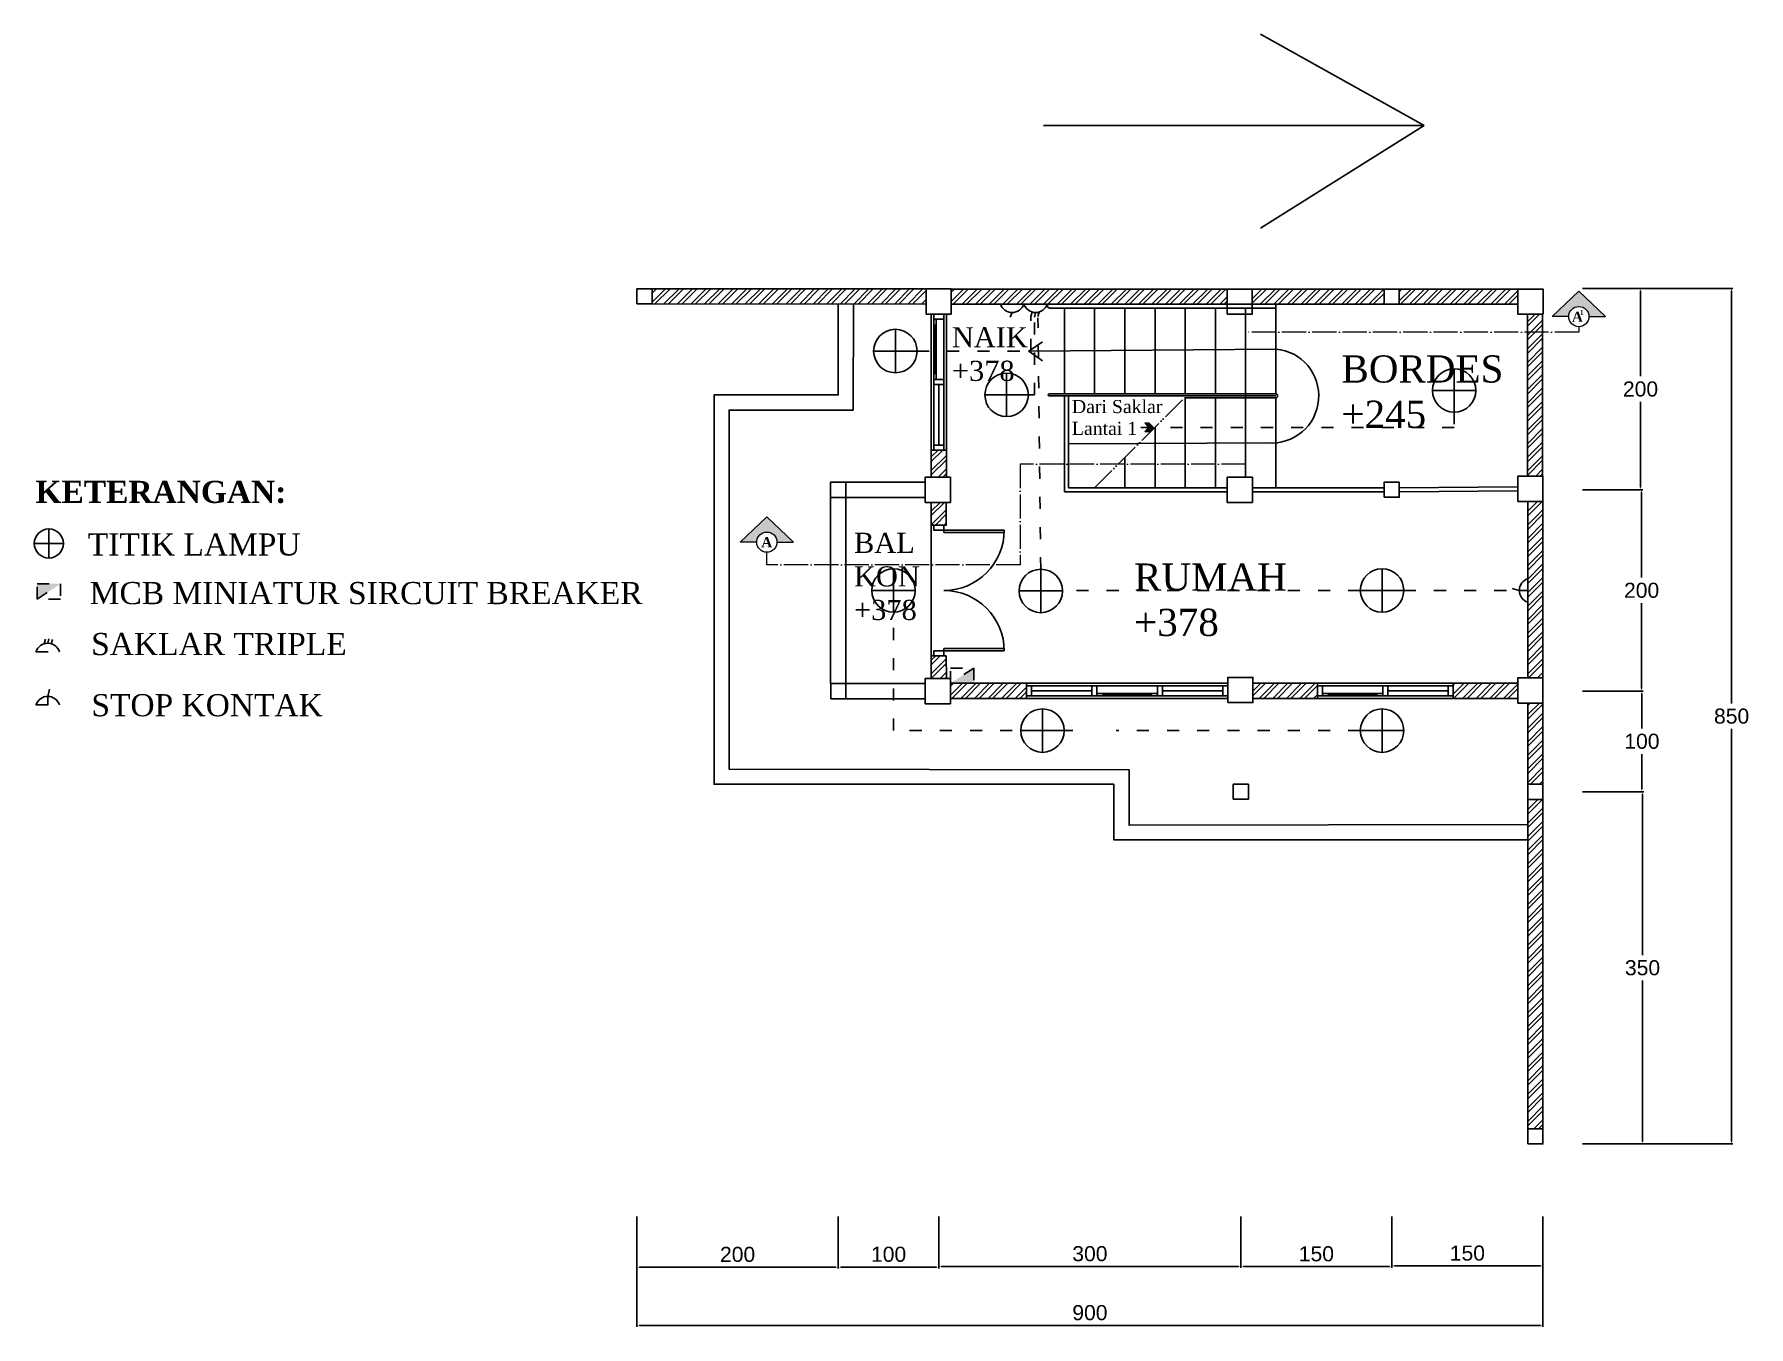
# Model space of a CAD drawing. Header units: millimetres. Extents: x -4751 to 1628, y -2424 to 6414.
# Drawn here: x -75 to 1628, y 5130 to 6414 of the extents above; entities that cross this region are included whole.
import ezdxf

# ---------------------------------------------------------------- set-up
doc = ezdxf.new("R2010")
doc.units = ezdxf.units.MM
for name, pattern in [('ACAD_ISO03W100', [30, 12, -18]), ('ACAD_ISO04W100', [30, 24, -3, 0, -3]), ('ACAD_ISO05W100', [33, 24, -3, 0, -3, 0, -3])]:
    doc.linetypes.add(name, pattern=pattern)
doc.layers.get('Defpoints').update_dxf_attribs({"color": 250})
for name, color, linetype in [('dimensi lantai 2', 240, 'Continuous'), ('dinding lantai 2', 32, 'Continuous'), ('kolom', 6, 'Continuous'), ('kusen lantai 1', 231, 'Continuous'), ('kusen lantai 2', 131, 'Continuous'), ('listrik lantai 2', 40, 'Continuous'), ('mata angin', 170, 'Continuous'), ('site', 60, 'Continuous'), ('teks denah lantai 2', 129, 'Continuous')]:
    doc.layers.add(name, color=color, linetype=linetype)
doc.layers.add('potongan', color=244, linetype='Continuous', lineweight=20)
doc.styles.get("Standard").update_dxf_attribs({"font": 'arial.ttf'})
doc.dimstyles.new('ISO-25', dxfattribs={"dimtxt": 15, "dimasz": 2.5, "dimexe": 1.25, "dimexo": 0.625, "dimgap": 5, "dimtad": 1, "dimtih": 1, "dimtoh": 1, "dimtxsty": 'Standard', "dimcen": 2.5, "dimadec": 0, "dimazin": 0, "dimtfac": 1, "dimtmove": 0, "dimatfit": 3, "dimfxl": 0, "dimarcsym": 0})

# ---------------------------------------------------------------- blocks, each defined once
blk = doc.blocks.new('kl2p')
at = {"layer": 'kusen lantai 2'}
for p, q in [((1123.9, 6483.3), (1108.9, 6483.3)), ((1121.4, 6478.3), (1121.4, 6475.8)), ((1121.4, 6478.3), (1181.4, 6478.3)), ((1121.4, 6475.8), (1181.3, 6475.8)), ((1121.4, 6360.8), (1181.3, 6360.8)), ((1121.4, 6360.8), (1121.4, 6358.3)), ((1121.4, 6358.3), (1181.4, 6358.3))]:
    blk.add_line(p, q, dxfattribs=at)
for points in [[(1111.4, 6483.3), (1111.4, 6478.3), (1121.4, 6478.3), (1121.4, 6483.3)], [(1111.4, 6358.3), (1111.4, 6353.3), (1121.4, 6353.3), (1121.4, 6358.3)]]:
    blk.add_lwpolyline(points, close=True, dxfattribs=at)
for centre, start, end in [((1121.4, 6478.3), 270, 0), ((1121.4, 6358.3), 0, 90)]:
    blk.add_arc(centre, 60, start, end, dxfattribs=at)
blk = doc.blocks.new('j2')
at = {"layer": 'kusen lantai 1'}
blk.add_line((1153.5, 6683.8), (1153.5, 6687.5), dxfattribs=at)
at = {"layer": 'kusen lantai 2'}
for p, q in [((1163.5, 6692.5), (1148.5, 6692.5)), ((1152.3, 6681.5), (1152.3, 6633.5)), ((1153.5, 6683.8), (1153.5, 6627.5)), ((1156, 6622.5), (1156, 6562.5)), ((1163.5, 6557.5), (1148.5, 6557.5))]:
    blk.add_line(p, q, dxfattribs=at)
for points in [[(1151, 6692.5), (1151, 6687.5), (1161, 6687.5), (1161, 6692.5)], [(1151, 6687.5), (1151, 6627.5), (1161, 6627.5), (1161, 6687.5)], [(1151, 6687.5), (1151, 6681.5), (1153.5, 6681.5), (1153.5, 6687.5)], [(1151, 6633.5), (1151, 6627.5), (1153.5, 6627.5), (1153.5, 6633.5)], [(1151, 6627.5), (1151, 6622.5), (1161, 6622.5), (1161, 6627.5)], [(1151, 6622.5), (1151, 6562.5), (1161, 6562.5), (1161, 6622.5)], [(1151, 6562.5), (1151, 6557.5), (1161, 6557.5), (1161, 6562.5)]]:
    blk.add_lwpolyline(points, close=True, dxfattribs=at)
blk = doc.blocks.new('jl2')
at = {"layer": 'kusen lantai 2'}
for p, q in [((1113.8, 6194.2), (1113.8, 6179.2)), ((1118.8, 6186.7), (1178.8, 6186.7)), ((1187.5, 6184.2), (1183.8, 6184.2)), ((1187.5, 6184.2), (1243.8, 6184.2)), ((1189.8, 6183), (1237.8, 6183)), ((1248.8, 6186.7), (1308.8, 6186.7)), ((1313.8, 6194.2), (1313.8, 6179.2))]:
    blk.add_line(p, q, dxfattribs=at)
for points in [[(1113.8, 6181.7), (1118.8, 6181.7), (1118.8, 6191.7), (1113.8, 6191.7)], [(1118.8, 6181.7), (1178.8, 6181.7), (1178.8, 6191.7), (1118.8, 6191.7)], [(1178.8, 6181.7), (1183.8, 6181.7), (1183.8, 6191.7), (1178.8, 6191.7)], [(1183.8, 6181.7), (1243.8, 6181.7), (1243.8, 6191.7), (1183.8, 6191.7)], [(1183.8, 6181.7), (1189.8, 6181.7), (1189.8, 6184.2), (1183.8, 6184.2)], [(1237.8, 6181.7), (1243.8, 6181.7), (1243.8, 6184.2), (1237.8, 6184.2)], [(1243.8, 6181.7), (1248.8, 6181.7), (1248.8, 6191.7), (1243.8, 6191.7)], [(1248.8, 6181.7), (1308.8, 6181.7), (1308.8, 6191.7), (1248.8, 6191.7)], [(1308.8, 6181.7), (1313.8, 6181.7), (1313.8, 6191.7), (1308.8, 6191.7)]]:
    blk.add_lwpolyline(points, close=True, dxfattribs=at)
blk = doc.blocks.new('*D34')
at = {"layer": 'Defpoints', "color": 0}
for p in [(523.5, 5239.9), (723.5, 5239.9), (723.5, 5189.1)]:
    blk.add_point(p, dxfattribs=at)
at = {"layer": 'dimensi lantai 2', "color": 0, "lineweight": -2}
for p, q in [((523.5, 5239.3), (523.5, 5187.8)), ((723.5, 5239.3), (723.5, 5187.8)), ((526, 5189.1), (721, 5189.1))]:
    blk.add_line(p, q, dxfattribs=at)
at = {"layer": 'dimensi lantai 2', "color": 0}
for points in [[(526, 5189.5), (526, 5188.7), (523.5, 5189.1)], [(721, 5189.5), (721, 5188.7), (723.5, 5189.1)]]:
    blk.add_solid(points, dxfattribs=at)
at = {"layer": 'dimensi lantai 2', "color": 0, "insert": (623.5, 5201.7), "char_height": 15, "attachment_point": 5}
blk.add_mtext('200', dxfattribs=at)
blk = doc.blocks.new('*D35')
at = {"layer": 'Defpoints', "color": 0}
for p in [(723.5, 5239.9), (823.5, 5239.9), (823.5, 5189.1)]:
    blk.add_point(p, dxfattribs=at)
at = {"layer": 'dimensi lantai 2', "color": 0, "lineweight": -2}
for p, q in [((723.5, 5239.3), (723.5, 5187.9)), ((823.5, 5239.3), (823.5, 5187.9)), ((726, 5189.1), (821, 5189.1))]:
    blk.add_line(p, q, dxfattribs=at)
at = {"layer": 'dimensi lantai 2', "color": 0}
for points in [[(726, 5189.5), (726, 5188.7), (723.5, 5189.1)], [(821, 5189.5), (821, 5188.7), (823.5, 5189.1)]]:
    blk.add_solid(points, dxfattribs=at)
at = {"layer": 'dimensi lantai 2', "color": 0, "insert": (773.5, 5201.8), "char_height": 15, "attachment_point": 5}
blk.add_mtext('100', dxfattribs=at)
blk = doc.blocks.new('*D36')
at = {"layer": 'Defpoints', "color": 0}
for p in [(823.5, 5239.9), (1123.5, 5239.9), (1123.5, 5189.8)]:
    blk.add_point(p, dxfattribs=at)
at = {"layer": 'dimensi lantai 2', "color": 0, "lineweight": -2}
for p, q in [((823.5, 5239.3), (823.5, 5188.5)), ((1123.5, 5239.3), (1123.5, 5188.5)), ((826, 5189.8), (1121, 5189.8))]:
    blk.add_line(p, q, dxfattribs=at)
at = {"layer": 'dimensi lantai 2', "color": 0}
for points in [[(826, 5190.2), (826, 5189.3), (823.5, 5189.8)], [(1121, 5190.2), (1121, 5189.3), (1123.5, 5189.8)]]:
    blk.add_solid(points, dxfattribs=at)
at = {"layer": 'dimensi lantai 2', "color": 0, "insert": (973.5, 5202.4), "char_height": 15, "attachment_point": 5}
blk.add_mtext('300', dxfattribs=at)
blk = doc.blocks.new('*D37')
at = {"layer": 'Defpoints', "color": 0}
for p in [(1123.5, 5239.9), (1273.5, 5239.9), (1273.5, 5189.7)]:
    blk.add_point(p, dxfattribs=at)
at = {"layer": 'dimensi lantai 2', "color": 0, "lineweight": -2}
for p, q in [((1123.5, 5239.3), (1123.5, 5188.4)), ((1273.5, 5239.3), (1273.5, 5188.4)), ((1126, 5189.7), (1271, 5189.7))]:
    blk.add_line(p, q, dxfattribs=at)
at = {"layer": 'dimensi lantai 2', "color": 0}
for points in [[(1126, 5190.1), (1126, 5189.3), (1123.5, 5189.7)], [(1271, 5190.1), (1271, 5189.3), (1273.5, 5189.7)]]:
    blk.add_solid(points, dxfattribs=at)
at = {"layer": 'dimensi lantai 2', "color": 0, "insert": (1198.5, 5202.3), "char_height": 15, "attachment_point": 5}
blk.add_mtext('150', dxfattribs=at)
blk = doc.blocks.new('*D38')
at = {"layer": 'Defpoints', "color": 0}
for p in [(1273.5, 5239.9), (1423.5, 5239.9), (1423.5, 5190.3)]:
    blk.add_point(p, dxfattribs=at)
at = {"layer": 'dimensi lantai 2', "color": 0, "lineweight": -2}
for p, q in [((1273.5, 5239.3), (1273.5, 5189.1)), ((1423.5, 5239.3), (1423.5, 5189.1)), ((1276, 5190.3), (1421, 5190.3))]:
    blk.add_line(p, q, dxfattribs=at)
at = {"layer": 'dimensi lantai 2', "color": 0}
for points in [[(1276, 5190.7), (1276, 5189.9), (1273.5, 5190.3)], [(1421, 5190.7), (1421, 5189.9), (1423.5, 5190.3)]]:
    blk.add_solid(points, dxfattribs=at)
at = {"layer": 'dimensi lantai 2', "color": 0, "insert": (1348.5, 5203), "char_height": 15, "attachment_point": 5}
blk.add_mtext('150', dxfattribs=at)
blk = doc.blocks.new('*D39')
at = {"layer": 'Defpoints', "color": 0}
for p in [(523.5, 5239.9), (1423.5, 5239.9), (1423.5, 5131.2)]:
    blk.add_point(p, dxfattribs=at)
at = {"layer": 'dimensi lantai 2', "color": 0, "lineweight": -2}
for p, q in [((523.5, 5239.3), (523.5, 5129.9)), ((1423.5, 5239.3), (1423.5, 5129.9)), ((526, 5131.2), (1421, 5131.2))]:
    blk.add_line(p, q, dxfattribs=at)
at = {"layer": 'dimensi lantai 2', "color": 0}
for points in [[(526, 5131.6), (526, 5130.8), (523.5, 5131.2)], [(1421, 5131.6), (1421, 5130.8), (1423.5, 5131.2)]]:
    blk.add_solid(points, dxfattribs=at)
at = {"layer": 'dimensi lantai 2', "color": 0, "insert": (973.5, 5143.8), "char_height": 15, "attachment_point": 5}
blk.add_mtext('900', dxfattribs=at)
blk = doc.blocks.new('*D46')
at = {"layer": 'Defpoints', "color": 0}
for p in [(1462.1, 5661.5), (1522.5, 5661.5), (1462.1, 5311.5)]:
    blk.add_point(p, dxfattribs=at)
at = {"layer": 'dimensi lantai 2', "color": 0, "lineweight": -2}
for p, q in [((1462.7, 5661.5), (1523.8, 5661.5)), ((1522.5, 5659), (1522.5, 5499.2)), ((1522.5, 5314), (1522.5, 5473.9)), ((1462.7, 5311.5), (1523.8, 5311.5))]:
    blk.add_line(p, q, dxfattribs=at)
at = {"layer": 'dimensi lantai 2', "color": 0}
for points in [[(1522.1, 5659), (1522.9, 5659), (1522.5, 5661.5)], [(1522.1, 5314), (1522.9, 5314), (1522.5, 5311.5)]]:
    blk.add_solid(points, dxfattribs=at)
at = {"layer": 'dimensi lantai 2', "color": 0, "insert": (1522.5, 5486.5), "char_height": 15, "attachment_point": 5}
blk.add_mtext('350', dxfattribs=at)
blk = doc.blocks.new('*D47')
at = {"layer": 'Defpoints', "color": 0}
for p in [(1462.1, 5761.5), (1521.9, 5761.5), (1462.1, 5661.5)]:
    blk.add_point(p, dxfattribs=at)
at = {"layer": 'dimensi lantai 2', "color": 0, "lineweight": -2}
for p, q in [((1462.7, 5761.5), (1523.1, 5761.5)), ((1521.9, 5759), (1521.9, 5724.2)), ((1521.9, 5664), (1521.9, 5698.9)), ((1462.7, 5661.5), (1523.1, 5661.5))]:
    blk.add_line(p, q, dxfattribs=at)
at = {"layer": 'dimensi lantai 2', "color": 0}
for points in [[(1521.5, 5759), (1522.3, 5759), (1521.9, 5761.5)], [(1521.5, 5664), (1522.3, 5664), (1521.9, 5661.5)]]:
    blk.add_solid(points, dxfattribs=at)
at = {"layer": 'dimensi lantai 2', "color": 0, "insert": (1521.9, 5711.5), "char_height": 15, "attachment_point": 5}
blk.add_mtext('100', dxfattribs=at)
blk = doc.blocks.new('*D48')
at = {"layer": 'Defpoints', "color": 0}
for p in [(1462.1, 5961.5), (1521.6, 5961.5), (1462.1, 5761.5)]:
    blk.add_point(p, dxfattribs=at)
at = {"layer": 'dimensi lantai 2', "color": 0, "lineweight": -2}
for p, q in [((1462.7, 5961.5), (1522.9, 5961.5)), ((1521.6, 5959), (1521.6, 5874.2)), ((1521.6, 5764), (1521.6, 5848.9)), ((1462.7, 5761.5), (1522.9, 5761.5))]:
    blk.add_line(p, q, dxfattribs=at)
at = {"layer": 'dimensi lantai 2', "color": 0}
for points in [[(1521.2, 5959), (1522.1, 5959), (1521.6, 5961.5)], [(1521.2, 5764), (1522.1, 5764), (1521.6, 5761.5)]]:
    blk.add_solid(points, dxfattribs=at)
at = {"layer": 'dimensi lantai 2', "color": 0, "insert": (1521.6, 5861.5), "char_height": 15, "attachment_point": 5}
blk.add_mtext('200', dxfattribs=at)
blk = doc.blocks.new('*D49')
at = {"layer": 'Defpoints', "color": 0}
for p in [(1462.1, 6161.5), (1520.5, 6161.5), (1462.1, 5961.5)]:
    blk.add_point(p, dxfattribs=at)
at = {"layer": 'dimensi lantai 2', "color": 0, "lineweight": -2}
for p, q in [((1462.7, 6161.5), (1521.8, 6161.5)), ((1520.5, 6159), (1520.5, 6074.2)), ((1520.5, 5964), (1520.5, 6048.9)), ((1462.7, 5961.5), (1521.8, 5961.5))]:
    blk.add_line(p, q, dxfattribs=at)
at = {"layer": 'dimensi lantai 2', "color": 0}
for points in [[(1520.1, 6159), (1520.9, 6159), (1520.5, 6161.5)], [(1520.1, 5964), (1520.9, 5964), (1520.5, 5961.5)]]:
    blk.add_solid(points, dxfattribs=at)
at = {"layer": 'dimensi lantai 2', "color": 0, "insert": (1520.5, 6061.5), "char_height": 15, "attachment_point": 5}
blk.add_mtext('200', dxfattribs=at)
blk = doc.blocks.new('*D50')
at = {"layer": 'Defpoints', "color": 0}
for p in [(1462.1, 6161.5), (1611, 6161.5), (1462.1, 5311.5)]:
    blk.add_point(p, dxfattribs=at)
at = {"layer": 'dimensi lantai 2', "color": 0, "lineweight": -2}
for p, q in [((1462.7, 6161.5), (1612.2, 6161.5)), ((1611, 6159), (1611, 5749.2)), ((1611, 5314), (1611, 5723.9)), ((1462.7, 5311.5), (1612.2, 5311.5))]:
    blk.add_line(p, q, dxfattribs=at)
at = {"layer": 'dimensi lantai 2', "color": 0}
for points in [[(1610.5, 6159), (1611.4, 6159), (1611, 6161.5)], [(1610.5, 5314), (1611.4, 5314), (1611, 5311.5)]]:
    blk.add_solid(points, dxfattribs=at)
at = {"layer": 'dimensi lantai 2', "color": 0, "insert": (1611, 5736.5), "char_height": 15, "attachment_point": 5}
blk.add_mtext('850', dxfattribs=at)
blk = doc.blocks.new('am')
at = {"layer": 'mata angin'}
for p, q in [((-1033.1, 6364.1), (-870.5, 6273.4)), ((-1248.7, 6273.4), (-870.5, 6273.4)), ((-870.5, 6273.4), (-1033.1, 6171.5))]:
    blk.add_line(p, q, dxfattribs=at)

msp = doc.modelspace()

# ---------------------------------------------------------------- hatches: boundary and pattern name
at = {"layer": 'dinding lantai 2'}
h = msp.add_hatch(dxfattribs=at)
h.set_pattern_fill('ANSI32', color=256)
h.set_pattern_definition([(45, (-293.022, -556.886), (-6.735192, 6.735192), []), (45, (-288.532, -556.886), (-6.735192, 6.735192), [])])
h.paths.add_polyline_path([(810.806, 6145.96), (810.806, 6160.96), (538.472, 6161.097), (538.472, 6146.097)])
h.paths.add_polyline_path([(1109.754, 6145.933), (1109.754, 6160.933), (835.806, 6160.933), (835.806, 6145.933)])
h.paths.add_polyline_path([(1265.818, 6160.855), (1134.754, 6160.855), (1134.754, 6145.855), (1265.818, 6145.855)])
h.paths.add_polyline_path([(1398.647, 6145.861), (1398.647, 6160.861), (1280.818, 6160.861), (1280.818, 6145.861)])
h.paths.add_polyline_path([(1408.267, 5974.887), (1423.267, 5974.887), (1423.267, 6135.933), (1408.267, 6135.933)])
h.paths.add_polyline_path([(1408.511, 5774.523), (1423.511, 5774.523), (1423.511, 5949.885), (1423.511, 5949.887), (1408.511, 5949.887)])
h.paths.add_polyline_path([(1408.507, 5668.895), (1423.507, 5668.895), (1423.507, 5749.523), (1408.507, 5749.523)])
h.paths.add_polyline_path([(1423.507, 5653.895), (1408.507, 5653.895), (1408.508, 5326.543), (1423.508, 5326.543)])
h.paths.add_polyline_path([(1398.512, 5754.173), (1398.512, 5769.173), (1334.491, 5769.173), (1334.491, 5754.173)])
h.paths.add_polyline_path([(1135.47, 5769.173), (1135.47, 5754.173), (1199.491, 5754.173), (1199.491, 5769.173)])
h.paths.add_polyline_path([(910.461, 5754.173), (910.461, 5769.173), (834.995, 5769.173), (834.995, 5754.173)])
h.paths.add_polyline_path([(815.935, 5773.941), (830.935, 5773.941), (830.836, 5796.457), (815.935, 5796.457)])
h.paths.add_polyline_path([(830.836, 5948.973), (815.935, 5948.973), (815.935, 5926.457), (830.836, 5926.457)])
h.paths.add_polyline_path([(830.935, 6000.96), (815.935, 6000.96), (815.935, 5973.973), (830.935, 5973.973)])
at = {"layer": 'listrik lantai 2', "linetype": 'ACAD_ISO03W100'}
h = msp.add_hatch(color=256, dxfattribs=at)
h.dxf.hatch_style = 1
h.paths.add_polyline_path([(1032.322, 6027.551), (1028.042, 6027.551), (1032.108, 6023.473), (1036.602, 6023.473)])
h.paths.add_polyline_path([(1036.602, 6023.473), (1032.108, 6023.473), (1028.042, 6019.394), (1032.322, 6019.394)])
h = msp.add_hatch(color=256, dxfattribs=at)
h.dxf.hatch_style = 1
h.paths.add_polyline_path([(-72.438, 5868.067), (-72.438, 5852.863), (-49.092, 5868.067)])
h = msp.add_hatch(color=256, dxfattribs=at)
h.dxf.hatch_style = 1
h.paths.add_polyline_path([(858.344, 5769.173), (858.344, 5784.378), (834.998, 5769.173)])
at = {"layer": 'potongan', "linetype": 'ACAD_ISO04W100'}
h = msp.add_hatch(color=256, dxfattribs=at)
h.dxf.hatch_style = 1
h.paths.add_polyline_path([(652.557, 5934.716), (626.008, 5909.445), (642.517, 5909.445, -1), (662.597, 5909.445), (679.106, 5909.445)])
h.paths.add_polyline_path([(1459.218, 6158.806), (1432.669, 6133.535), (1449.177, 6133.535, -1), (1469.258, 6133.535), (1485.766, 6133.535)])

# ---------------------------------------------------------------- linework, layer by layer
at = {"layer": 'dinding lantai 2'}
for p, q in [((933.171, 6141.939), (1158.171, 6141.855)), ((948.172, 6056.703), (948.172, 6141.933)), ((978.172, 6145.922), (978.172, 6145.933)), ((978.172, 6056.703), (978.172, 6141.922)), ((1008.172, 6145.911), (1008.172, 6145.933)), ((1008.172, 6056.703), (1008.172, 6141.911)), ((1038.172, 6145.9), (1038.172, 6145.933)), ((1038.172, 6056.703), (1038.172, 6141.9)), ((1068.172, 6145.888), (1068.172, 6145.933)), ((1068.172, 6056.703), (1068.172, 6141.888)), ((1098.172, 6145.877), (1098.172, 6145.933)), ((1098.172, 6056.703), (1098.172, 6141.877)), ((1128.172, 6145.866), (1128.172, 6145.933)), ((1128.172, 6056.703), (1128.172, 6141.866)), ((1158.172, 6056.703), (1158.172, 6145.933)), ((1158.172, 6101.318), (912.742, 6099.318)), ((933.172, 6056.703), (1158.172, 6056.703)), ((933.172, 6054.703), (1158.172, 6054.703)), ((948.172, 5959.473), (948.172, 6054.703)), ((952.172, 5963.473), (952.172, 6054.703)), ((1067.403, 6052.703), (1158.172, 6052.703)), ((1068.172, 5963.473), (1068.172, 6052.703)), ((1098.172, 5963.473), (1098.172, 6052.703)), ((1128.172, 5973.973), (1128.172, 6052.703)), ((1158.172, 5963.473), (1158.172, 6052.703)), ((1038.172, 5963.473), (1038.172, 6023.473)), ((952.172, 6007.088), (1158.172, 6008.088)), ((1008.172, 5963.473), (1008.172, 5993.473)), ((1109.952, 5963.473), (952.172, 5963.473)), ((1265.812, 5963.473), (1134.952, 5963.473)), ((1398.446, 5964.387), (1280.796, 5963.472)), ((1109.952, 5959.473), (948.172, 5959.473)), ((1265.812, 5959.473), (1134.952, 5959.473)), ((1398.477, 5960.387), (1280.827, 5959.473))]:
    msp.add_line(p, q, dxfattribs=at)
at = {"layer": 'dinding lantai 2', "linetype": 'ACAD_ISO05W100'}
msp.add_line((978.172, 5963.473), (1067.403, 6052.703), dxfattribs=at)
at = {"layer": 'dinding lantai 2'}
msp.add_lwpolyline([(926.267, 6108.607), (912.742, 6099.318), (926.267, 6089.572)], dxfattribs=at)
for centre, radius, start, end in [((933.249, 6143.936), 1.998, 91.988209, 271.988209), ((1154.02, 6054.703), 46.8, 265.4664, 84.910135), ((933.172, 6055.703), 1, 90, 270), ((1157.995, 6054.703), 2.008, 264.940495, 84.940495)]:
    msp.add_arc(centre, radius, start, end, dxfattribs=at)
at = {"layer": 'kolom'}
for points in [[(523.472, 6146.102), (538.472, 6146.102), (538.472, 6161.102), (523.472, 6161.102)], [(810.806, 6135.96), (835.806, 6135.96), (835.806, 6160.96), (810.806, 6160.96)], [(1109.754, 6135.933), (1134.754, 6135.933), (1134.754, 6160.933), (1109.754, 6160.933)], [(1265.818, 6145.86), (1280.818, 6145.86), (1280.818, 6160.86), (1265.818, 6160.86)], [(1398.647, 6135.933), (1423.647, 6135.933), (1423.647, 6160.933), (1398.647, 6160.933)], [(715.94, 5953.895), (730.94, 5953.895), (730.94, 5968.895), (715.94, 5968.895)], [(809.943, 5948.973), (834.943, 5948.973), (834.943, 5973.973), (809.943, 5973.973)], [(1109.952, 5948.973), (1134.952, 5948.973), (1134.952, 5973.973), (1109.952, 5973.973)], [(1265.812, 5953.973), (1280.812, 5953.973), (1280.812, 5968.973), (1265.812, 5968.973)], [(1398.461, 5949.887), (1423.461, 5949.887), (1423.461, 5974.887), (1398.461, 5974.887)], [(809.995, 5748.941), (834.995, 5748.941), (834.995, 5773.941), (809.995, 5773.941)], [(1110.47, 5749.966), (1135.47, 5749.966), (1135.47, 5774.966), (1110.47, 5774.966)], [(1398.512, 5749.523), (1423.512, 5749.523), (1423.512, 5774.523), (1398.512, 5774.523)], [(715.966, 5753.835), (730.966, 5753.835), (730.966, 5768.835), (715.966, 5768.835)], [(1115.956, 5653.898), (1130.956, 5653.898), (1130.956, 5668.898), (1115.956, 5668.898)], [(1408.507, 5653.895), (1423.507, 5653.895), (1423.507, 5668.895), (1408.507, 5668.895)], [(1408.508, 5311.543), (1423.508, 5311.543), (1423.508, 5326.543), (1408.508, 5326.543)]]:
    msp.add_lwpolyline(points, close=True, dxfattribs=at)
at = {"layer": 'kusen lantai 2'}
msp.add_line((830.836, 5796.457), (815.836, 5796.457), dxfattribs=at)
at = {"layer": 'listrik lantai 2', "linetype": 'ACAD_ISO03W100'}
for p, q in [((907.904, 6145.933), (884.558, 6145.933)), ((931.25, 6145.933), (907.904, 6145.933)), ((914.869, 6099.318), (914.869, 6133.706)), ((918.498, 6055.703), (918.498, 6133.102)), ((924.692, 5882.467), (921.926, 6132.357)), ((801.759, 6099.318), (914.869, 6099.318)), ((912.356, 6055.703), (918.498, 6055.703)), ((1335.414, 6038.55), (1335.414, 6023.473)), ((1335.414, 6023.473), (1024.114, 6023.473)), ((-72.438, 5852.863), (-49.092, 5868.067)), ((1242.133, 5861.457), (947.917, 5861.457)), ((1285.259, 5861.457), (1392.471, 5861.457)), ((1408.511, 5849.784), (1408.511, 5873.13)), ((778.398, 5722.14), (778.398, 5839.894)), ((-73.561, 5800.539), (-50.215, 5800.539)), ((858.344, 5784.378), (834.998, 5769.173)), ((-73.561, 5747.775), (-50.215, 5747.775)), ((956.398, 5722.14), (778.398, 5722.14)), ((1242.133, 5722.14), (999.524, 5722.14))]:
    msp.add_line(p, q, dxfattribs=at)
at = {"layer": 'listrik lantai 2'}
for p, q in [((896.231, 6137.529), (894.226, 6132.957)), ((916.186, 6138.005), (914.869, 6133.706)), ((919.577, 6137.529), (918.498, 6133.102)), ((923.103, 6138.045), (921.926, 6133.505)), ((780.196, 6120.881), (780.196, 6077.755)), ((758.633, 6099.318), (801.759, 6099.318)), ((1335.414, 6081.676), (1335.414, 6038.55)), ((890.793, 6077.266), (890.793, 6034.14)), ((869.23, 6055.703), (912.356, 6055.703)), ((1313.852, 6060.113), (1356.977, 6060.113)), ((-60.765, 5922.547), (-60.765, 5893.638)), ((-75.219, 5908.092), (-46.31, 5908.092)), ((778.398, 5883.02), (778.398, 5839.894)), ((924.692, 5882.467), (924.692, 5839.341)), ((1263.696, 5883.02), (1263.696, 5839.894)), ((756.835, 5861.457), (799.961, 5861.457)), ((903.129, 5860.904), (946.255, 5860.904)), ((1242.133, 5861.457), (1285.259, 5861.457)), ((1400.107, 5861.457), (1392.897, 5863.209)), ((1400.107, 5861.457), (1408.511, 5861.457)), ((-65.414, 5808.428), (-64.237, 5812.968)), ((-61.888, 5808.944), (-60.809, 5813.37)), ((-58.497, 5808.467), (-57.18, 5812.766)), ((-61.888, 5756.179), (-60.136, 5763.389)), ((-61.888, 5756.179), (-61.888, 5747.775)), ((926.354, 5743.703), (926.354, 5700.577)), ((1263.696, 5743.703), (1263.696, 5700.577)), ((904.791, 5722.14), (947.917, 5722.14)), ((1242.133, 5722.14), (1285.259, 5722.14))]:
    msp.add_line(p, q, dxfattribs=at)
at = {"layer": 'listrik lantai 2', "linetype": 'ACAD_ISO03W100'}
for points in [[(1032.108, 6023.473), (1028.042, 6027.551), (1032.322, 6027.551), (1036.602, 6023.473)], [(1032.108, 6023.473), (1028.042, 6019.394), (1032.322, 6019.394), (1036.602, 6023.473)]]:
    msp.add_lwpolyline(points, dxfattribs=at)
for points in [[(-72.438, 5868.067), (-49.092, 5868.067), (-49.092, 5852.863), (-72.438, 5852.863)], [(858.344, 5769.173), (834.998, 5769.173), (834.998, 5784.378), (858.344, 5784.378)]]:
    msp.add_lwpolyline(points, close=True, dxfattribs=at)
at = {"layer": 'listrik lantai 2'}
for centre, radius in [((780.196, 6099.318), 21.563), ((1335.414, 6060.113), 21.563), ((890.793, 6055.703), 21.563), ((-60.765, 5908.092), 14.454), ((778.398, 5861.457), 21.563), ((924.692, 5860.904), 21.563), ((1263.696, 5861.457), 21.563), ((926.354, 5722.14), 21.563), ((1263.696, 5722.14), 21.563)]:
    msp.add_circle(centre, radius, dxfattribs=at)
for centre, start, end in [((896.231, 6149.838), 198.49459, 341.50541), ((919.577, 6149.838), 198.49459, 341.50541), ((1412.416, 5861.457), 108.49459, 251.50541), ((-61.888, 5796.635), 18.49459, 161.50541), ((-61.888, 5743.871), 18.49459, 161.50541)]:
    msp.add_arc(centre, 12.309, start, end, dxfattribs=at)
at = {"layer": 'potongan', "linetype": 'ACAD_ISO04W100'}
for p, q in [((1459.218, 6118.061), (1128.172, 6118.061)), ((1128.172, 6118.061), (1128.172, 5986.968)), ((1459.218, 6123.494), (1459.218, 6118.061)), ((1128.172, 5986.968), (904.24, 5986.968)), ((904.24, 5986.968), (904.24, 5886.796)), ((652.557, 5886.796), (652.557, 5899.405)), ((904.24, 5886.796), (652.557, 5886.796))]:
    msp.add_line(p, q, dxfattribs=at)
at = {"layer": 'potongan'}
for points in [[(1449.177, 6133.535), (1432.669, 6133.535), (1459.218, 6158.806)], [(1469.258, 6133.535), (1485.766, 6133.535), (1459.218, 6158.806)], [(642.517, 5909.445), (626.008, 5909.445), (652.557, 5934.716)], [(662.597, 5909.445), (679.106, 5909.445), (652.557, 5934.716)]]:
    msp.add_lwpolyline(points, dxfattribs=at)
for centre in [(1459.218, 6133.535), (652.557, 5909.445)]:
    msp.add_circle(centre, 10.04, dxfattribs=at)
at = {"layer": 'site'}
for p, q in [((538.472, 6161.097), (810.806, 6160.96)), ((835.806, 6160.933), (1109.754, 6160.933)), ((1134.754, 6160.855), (1265.818, 6160.855)), ((1280.501, 6160.861), (1398.301, 6160.861)), ((538.465, 6146.097), (810.799, 6145.96)), ((815.935, 5973.973), (815.935, 6135.96)), ((830.935, 5973.973), (830.935, 6135.96)), ((835.806, 6145.933), (1109.754, 6145.933)), ((948.172, 6145.933), (1158.172, 6145.855)), ((1134.754, 6145.855), (1265.818, 6145.855)), ((1280.501, 6145.861), (1398.301, 6145.861)), ((1408.267, 6135.883), (1408.267, 5974.887)), ((1423.267, 6135.883), (1423.267, 5974.887)), ((730.94, 5968.895), (809.943, 5968.895)), ((715.94, 5953.895), (715.94, 5768.835)), ((730.94, 5953.895), (730.94, 5768.835)), ((730.94, 5953.895), (809.943, 5953.895)), ((815.935, 5948.973), (815.935, 5773.941)), ((830.836, 5926.457), (830.836, 5948.973)), ((1408.511, 5949.885), (1408.511, 5774.52)), ((1423.511, 5949.885), (1423.511, 5774.52)), ((830.836, 5796.457), (830.935, 5773.941)), ((730.94, 5768.835), (809.995, 5768.835)), ((834.998, 5769.173), (1110.461, 5769.173)), ((1135.47, 5769.173), (1398.512, 5769.173)), ((730.966, 5753.835), (809.995, 5753.835)), ((834.998, 5754.173), (1110.461, 5754.173)), ((1135.47, 5754.173), (1398.512, 5754.173)), ((1408.507, 5749.523), (1408.507, 5668.895)), ((1423.507, 5749.523), (1423.507, 5668.895)), ((1408.507, 5653.895), (1408.508, 5326.543)), ((1423.507, 5653.895), (1423.508, 5326.543))]:
    msp.add_line(p, q, dxfattribs=at)
for points in [[(1408.507, 5613.742), (997.153, 5613.742), (997.153, 5668.898), (600.082, 5668.898), (600.082, 6055.703), (723.44, 6055.703), (723.485, 6146.004)], [(1408.507, 5628.742), (1012.353, 5628.135), (1012.353, 5683.291), (615.082, 5683.898), (615.082, 6040.703), (738.432, 6040.703), (738.485, 6145.996)]]:
    msp.add_lwpolyline(points, dxfattribs=at)

# ---------------------------------------------------------------- block references
at = {"layer": 'kusen lantai 2'}
for name, p in [('j2', (-332.587, -556.575)), ('kl2p', (-293.022, -556.886)), ('jl2', (-203.296, -425.033))]:
    msp.add_blockref(name, p, dxfattribs=at)
at = {"layer": 'kusen lantai 2', "rotation": 90}
msp.add_blockref('j2', (7892.026, 4605.651), dxfattribs=at)
at = {"layer": 'mata angin'}
msp.add_blockref('am', (2176.124, 49.929), dxfattribs=at)

# ---------------------------------------------------------------- texts
at = {"layer": 'listrik lantai 2', "linetype": 'ACAD_ISO03W100', "attachment_point": 1}
for s, width, heights, insert, char_height in [('{\\fTimes New Roman|b0|i0|c0|p18;Dari Saklar\\PLantai 1}', 299.01331, [130.682], (955.573, 6050.674), 13), ('{\\fTimes New Roman|b0|i0|c0|p18;MCB MINIATUR SIRCUIT BREAKER}', 674.36006, [46.431], (-20.147, 5869.828), 22)]:
    msp.add_mtext_dynamic_manual_height_columns(s, width=width, gutter_width=12.5, heights=heights, dxfattribs=dict(at, insert=insert, char_height=char_height))
at = {"layer": 'listrik lantai 2', "char_height": 22, "attachment_point": 1}
for s, width, insert in [('{\\fTimes New Roman|b1|i0|c0|p18;KETERANGAN:}', 475.80631, (-74.041, 5970.37)), ('{\\fTimes New Roman|b0|i0|c0|p18;TITIK LAMPU}', 461.60454, (-22.053, 5918.133)), ('{\\fTimes New Roman|b0|i0|c0|p18;SAKLAR TRIPLE}', 252.97816, (-18.702, 5819.199)), ('{\\fTimes New Roman|b0|i0|c0|p18;STOP KONTAK}', 282.15808, (-18.483, 5758.454))]:
    msp.add_mtext_dynamic_manual_height_columns(s, width=width, gutter_width=12.5, heights=[0], dxfattribs=dict(at, insert=insert))
at = {"layer": 'potongan', "linetype": 'ACAD_ISO04W100', "attachment_point": 1}
for s, width, insert, char_height in [('{\\fTimes New Roman|b1|i0|c0|p18;A}', 12.51028, (1452.357, 6138.329), 10), ('{\\fTimes New Roman|b1|i0|c0|p18;1}', 6.51608, (1460.115, 6139.991), 5), ('{\\fTimes New Roman|b1|i0|c0|p18;A}', 12.51028, (647.002, 5914.383), 10)]:
    msp.add_mtext_dynamic_manual_height_columns(s, width=width, gutter_width=12.5, heights=[0], dxfattribs=dict(at, insert=insert, char_height=char_height))
at = {"layer": 'teks denah lantai 2', "attachment_point": 1}
for s, width, heights, insert, char_height in [('{\\fTimes New Roman|b0|i0|c0|p18;NAIK\\P+378}', 131.18701, [73.747], (836.331, 6122.981), 20), ('{\\fTimes New Roman|b0|i0|c0|p18;BORDES\\P+245}', 179.5574, [96.641], (1223.389, 6095.003), 27), ('{\\fTimes New Roman|b0|i0|c0|p18;RUMAH\\P+378}', 209.40249, [165.681], (1017.393, 5888.219), 27)]:
    msp.add_mtext_dynamic_manual_height_columns(s, width=width, gutter_width=12.5, heights=heights, dxfattribs=dict(at, insert=insert, char_height=char_height))
at = {"layer": 'teks denah lantai 2'}
note = msp.add_mtext_dynamic_manual_height_columns('{\\fTimes New Roman|b0|i0|c0|p18;BAL\\PKON\\P+378\\P}', width=184.72508, gutter_width=12.5, heights=[94.197, 0], dxfattribs=dict(at, insert=(739.127, 5918.748), char_height=20, attachment_point=1))

# ---------------------------------------------------------------- dimensions: what is measured, and where the dimension line sits
at = {"layer": 'dimensi lantai 2'}
for base, p1, p2, picture, middle in [((1520.505, 6161.543), (1462.116, 5961.543), (1462.116, 6161.543), '*D49', (1520.505, 6061.543)), ((1610.953, 6161.543), (1462.116, 5311.543), (1462.116, 6161.543), '*D50', (1610.953, 5736.543)), ((1521.648, 5961.543), (1462.116, 5761.543), (1462.116, 5961.543), '*D48', (1521.648, 5861.543)), ((1521.867, 5761.543), (1462.116, 5661.543), (1462.116, 5761.543), '*D47', (1521.867, 5711.543)), ((1522.523, 5661.543), (1462.116, 5311.543), (1462.116, 5661.543), '*D46', (1522.523, 5486.543))]:
    dim = msp.add_linear_dim(base=base, p1=p1, p2=p2, angle=90, dimstyle='ISO-25', dxfattribs=at)
    dim.commit()
    dim.dimension.update_dxf_attribs({"geometry": picture, "text_midpoint": middle})
for base, p1, p2, picture, middle in [((723.472, 5189.067), (523.472, 5239.904), (723.472, 5239.904), '*D34', (623.472, 5201.726)), ((1423.472, 5131.172), (523.472, 5239.904), (1423.472, 5239.904), '*D39', (973.472, 5143.83)), ((823.472, 5189.112), (723.472, 5239.904), (823.472, 5239.904), '*D35', (773.472, 5201.77)), ((1123.472, 5189.755), (823.472, 5239.904), (1123.472, 5239.904), '*D36', (973.472, 5202.418)), ((1273.472, 5189.678), (1123.472, 5239.904), (1273.472, 5239.904), '*D37', (1198.472, 5202.337)), ((1423.472, 5190.321), (1273.472, 5239.904), (1423.472, 5239.904), '*D38', (1348.472, 5202.98))]:
    dim = msp.add_linear_dim(base=base, p1=p1, p2=p2, dimstyle='ISO-25', dxfattribs=at)
    dim.commit()
    dim.dimension.update_dxf_attribs({"geometry": picture, "text_midpoint": middle})

doc.saveas('drawing.dxf')
